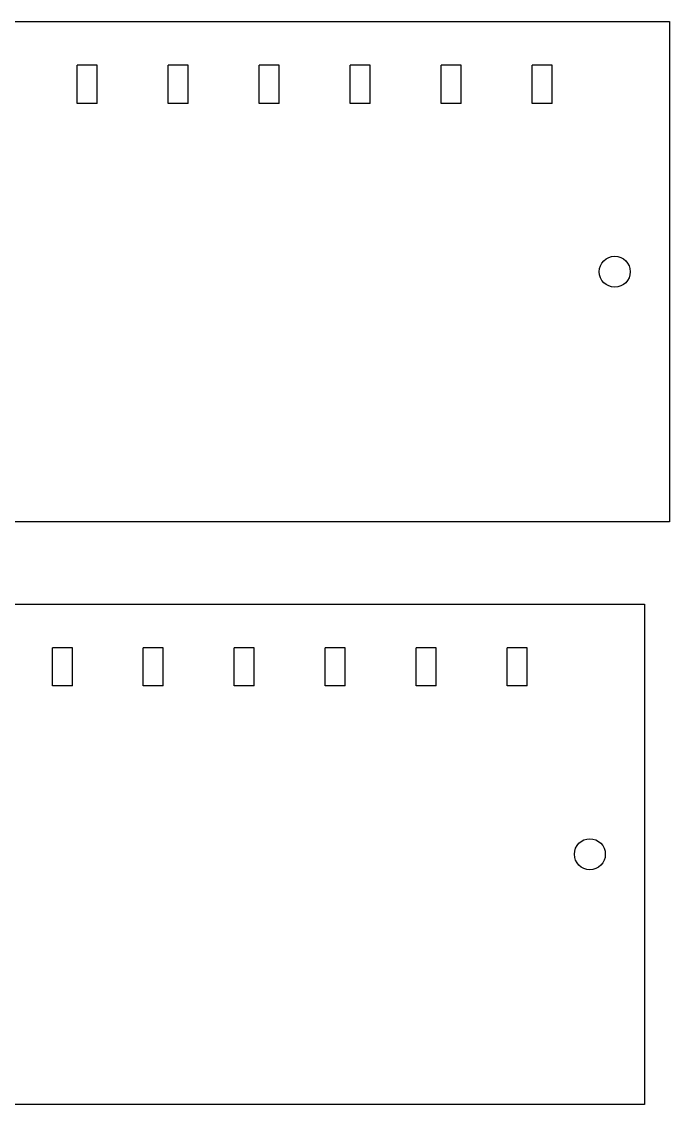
# Model space of a CAD drawing. Header units: millimetres. Extents: x -74 to 285, y -219 to 416.
# Drawn here: x 186.2 to 257.4, y -173.4 to -54.4 of the extents above; entities that cross this region are included whole.
import ezdxf

# ---------------------------------------------------------------- set-up
doc = ezdxf.new("R2010")
doc.units = ezdxf.units.MM
doc.header["$LTSCALE"] = 19.36
doc.layers.get('0').update_dxf_attribs({"linetype": 'CONTINUOUS'})

msp = doc.modelspace()

# ---------------------------------------------------------------- linework, layer by layer
at = {"color": 7, "linetype": 'CONTINUOUS'}
for p, q in [((-70.63, -54.4), (257.37, -54.4)), ((257.37, -54.4), (257.37, -109.4)), ((194.47, -59.2), (192.27, -59.2)), ((192.27, -63.4), (192.27, -59.2)), ((194.47, -63.4), (194.47, -59.2)), ((204.47, -59.2), (202.27, -59.2)), ((202.27, -63.4), (202.27, -59.2)), ((204.47, -63.4), (204.47, -59.2)), ((214.47, -59.2), (212.27, -59.2)), ((212.27, -63.4), (212.27, -59.2)), ((214.47, -63.4), (214.47, -59.2)), ((224.47, -59.2), (222.27, -59.2)), ((222.27, -63.4), (222.27, -59.2)), ((224.47, -63.4), (224.47, -59.2)), ((234.47, -59.2), (232.27, -59.2)), ((232.27, -63.4), (232.27, -59.2)), ((234.47, -63.4), (234.47, -59.2)), ((244.47, -59.2), (242.27, -59.2)), ((242.27, -63.4), (242.27, -59.2)), ((244.47, -63.4), (244.47, -59.2)), ((194.47, -63.4), (192.27, -63.4)), ((204.47, -63.4), (202.27, -63.4)), ((214.47, -63.4), (212.27, -63.4)), ((224.47, -63.4), (222.27, -63.4)), ((234.47, -63.4), (232.27, -63.4)), ((244.47, -63.4), (242.27, -63.4)), ((257.37, -109.4), (-70.63, -109.4)), ((-73.37, -118.44), (254.63, -118.44)), ((254.63, -118.44), (254.63, -173.44)), ((191.73, -123.24), (189.53, -123.24)), ((189.53, -127.44), (189.53, -123.24)), ((191.73, -127.44), (191.73, -123.24)), ((201.73, -123.24), (199.53, -123.24)), ((199.53, -127.44), (199.53, -123.24)), ((201.73, -127.44), (201.73, -123.24)), ((211.73, -123.24), (209.53, -123.24)), ((209.53, -127.44), (209.53, -123.24)), ((211.73, -127.44), (211.73, -123.24)), ((221.73, -123.24), (219.53, -123.24)), ((219.53, -127.44), (219.53, -123.24)), ((221.73, -127.44), (221.73, -123.24)), ((231.73, -123.24), (229.53, -123.24)), ((229.53, -127.44), (229.53, -123.24)), ((231.73, -127.44), (231.73, -123.24)), ((241.73, -123.24), (239.53, -123.24)), ((239.53, -127.44), (239.53, -123.24)), ((241.73, -127.44), (241.73, -123.24)), ((191.73, -127.44), (189.53, -127.44)), ((201.73, -127.44), (199.53, -127.44)), ((211.73, -127.44), (209.53, -127.44)), ((221.73, -127.44), (219.53, -127.44)), ((231.73, -127.44), (229.53, -127.44)), ((241.73, -127.44), (239.53, -127.44)), ((254.63, -173.44), (-73.37, -173.44))]:
    msp.add_line(p, q, dxfattribs=at)
for centre in [(251.37, -81.9), (248.63, -145.94)]:
    msp.add_circle(centre, 1.7, dxfattribs=at)

doc.saveas('drawing.dxf')
